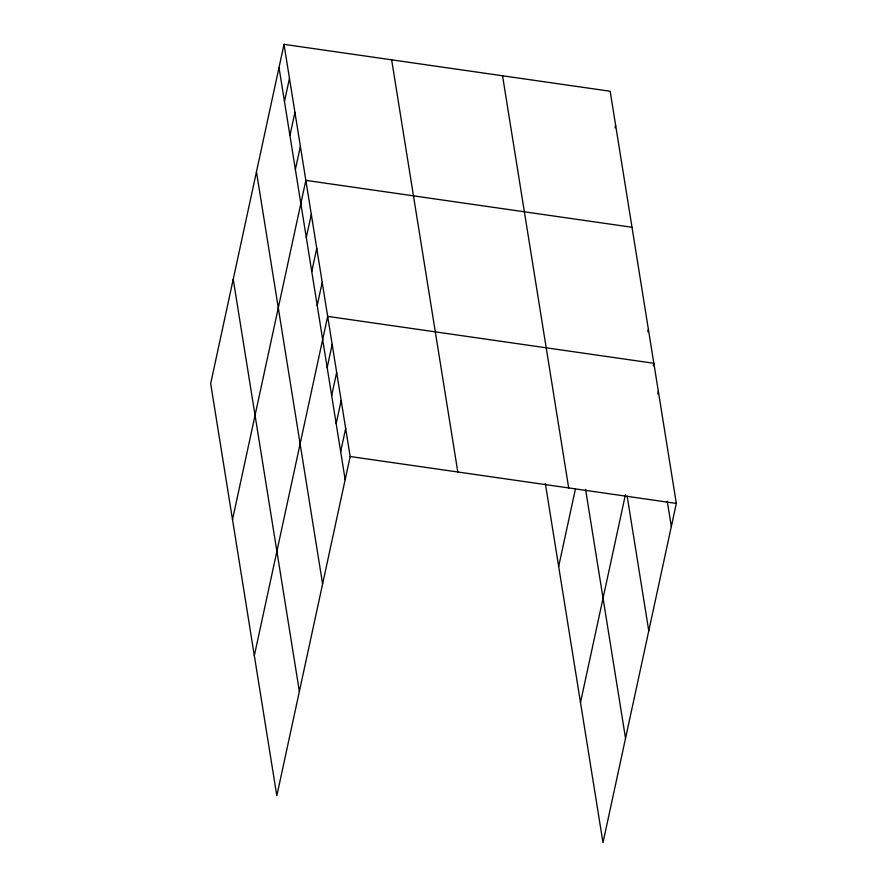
<?xml version="1.0" encoding="UTF-8"?>
<svg xmlns="http://www.w3.org/2000/svg" width="887" height="887" viewBox="0 0 887 887"><rect width="100%" height="100%" fill="white"/><g stroke="black" fill="none" stroke-linecap="round" stroke-linejoin="round"><path stroke-width="1.33" d="M284.017 44.35L210.674 383.583L276.822 795.75L350.165 456.517L284.017 44.35L610.178 91.25L676.326 503.417L602.983 842.65L545.35 483.526M284.472 101.484L289.472 78.355M289.927 135.489L294.927 112.361M295.382 169.495L300.383 146.366M232.505 519.594L305.849 180.371L632.01 227.272M306.303 237.505L311.304 214.366M311.758 271.511L316.759 248.371M317.213 305.516L322.214 282.376M254.336 655.615L327.68 316.382L653.841 363.282L653.287 365.854M327.17 367.54L332.17 344.411M331.671 395.569L336.672 372.44M336.173 423.598L341.173 400.469M340.675 451.627L345.675 428.488M615.079 127.828L615.633 125.255M558.666 566.494L575.43 488.937M647.82 331.849L648.375 329.277M580.497 702.515L625.413 494.758M657.777 393.883L658.331 391.311M350.165 456.517L676.326 503.417M667.257 501.199L671.326 526.556M627.142 496.066L648.774 630.868M585.586 489.391L625.546 738.339M502.541 75.772L568.7 487.95M391.644 59.828L457.803 471.995M279.006 67.49L345.165 479.656M256.454 171.801L322.613 583.968M233.226 279.272L299.374 691.439"/></g></svg>
